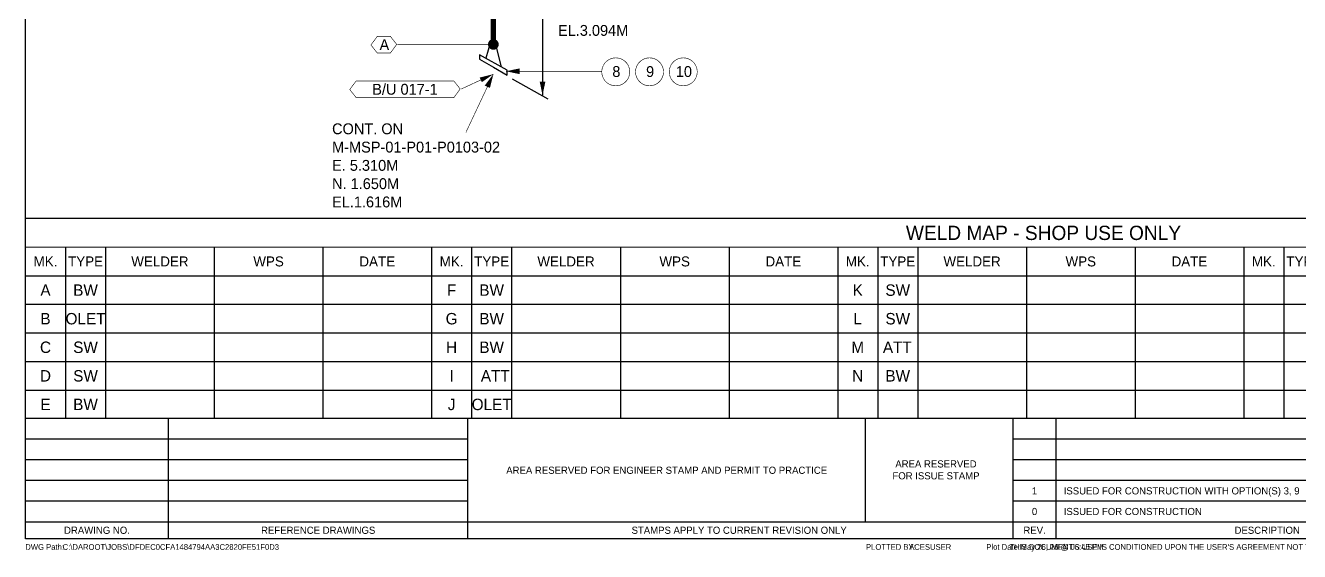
# Model space of a CAD drawing. Extents: x -4 to 431, y -3 to 272.
# Drawn here: x 0 to 222.7, y -2.3 to 89.8 of the extents above; entities that cross this region are included whole.
import ezdxf
from ezdxf.enums import TextEntityAlignment as Align

# ---------------------------------------------------------------- set-up
doc = ezdxf.new("R2010")
doc.units = 0
doc.header["$LTSCALE"] = 10
doc.layers.get('0').update_dxf_attribs({"lineweight": 0})
doc.layers.get('DEFPOINTS').update_dxf_attribs({"color": 9})
for name, color, linetype in [('BOM', 7, 'Continuous'), ('DIMENSION', 40, 'Continuous'), ('INTERNAL', 3, 'Continuous'), ('PIPE', 7, 'Continuous'), ('TEXT2', 3, 'Continuous'), ('Title Block', 255, 'Continuous'), ('TITLE BLOCK-TEXT', 12, 'Continuous'), ('WELDS', 7, 'Continuous')]:
    doc.layers.add(name, color=color, linetype=linetype)
doc.styles.add('framdcn', font='', dxfattribs={"height": 2.5})
doc.styles.add('Scovan Standard', font='', dxfattribs={"height": 2.5})
doc.styles.get("Standard").update_dxf_attribs({"font": ''})
doc.styles.get('framdcn').set_extended_font_data('Franklin Gothic Medium Cond')
doc.styles.get('Scovan Standard').set_extended_font_data('Franklin Gothic Medium Cond')
doc.styles.get('Standard').set_extended_font_data('Franklin Gothic Medium Cond')

# ---------------------------------------------------------------- blocks, each defined once
blk = doc.blocks.new('block1')
at = {"layer": 'TEXT2'}
blk.add_hatch(color=256, dxfattribs=at).paths.add_polyline_path([(0, 0), (-0.6, -2.4), (-1.5, -2)])
at = {"layer": 'TEXT2', "linetype": 'ByBlock', "const_width": 0.1, "flags": 128}
blk.add_lwpolyline([(-4.8, -10.2), (0, 0)], dxfattribs=at)
blk = doc.blocks.new('block2')
at = {"layer": 'TEXT2', "style": 'framdcn'}
for s, p in [('E. 5.310M', (0, 0)), ('N. 1.650M', (0, -3.2)), ('EL.1.616M', (0, -6.4))]:
    blk.add_text(s, height=1.9, dxfattribs=at).set_placement(p)
blk = doc.blocks.new('block3')
at = {"layer": 'TEXT2'}
blk.add_hatch(color=256, dxfattribs=at).paths.add_polyline_path([(0, 0), (2.4, 0.5), (2.4, -0.5)])
at = {"layer": 'TEXT2', "linetype": 'ByBlock', "const_width": 0.1, "flags": 128}
blk.add_lwpolyline([(16.8, 0), (0, 0)], dxfattribs=at)
blk = doc.blocks.new('block26')
at = {"layer": 'TEXT2', "style": 'framdcn'}
for s, p in [('W. 0.580M', (0, 0)), ('N. 0.975M', (0, -3.2)), ('EL.3.094M', (0, -6.4))]:
    blk.add_text(s, height=1.9, dxfattribs=at).set_placement(p)
blk = doc.blocks.new('block27')
at = {"layer": 'PIPE', "linetype": 'ByBlock', "flags": 128}
for points in [[(-0.5, 4.4), (-1.3, 1.6)], [(0.5, 3.8), (-0.5, 4.4)], [(1.4, 0), (0.5, 3.8)], [(-2.4, 2.2), (-2.4, 1.4)], [(2.4, -0.5), (-2.4, 2.2)], [(-2.4, 1.4), (0, 0)], [(0, 0), (2.4, -1.4)], [(2.4, -1.4), (2.4, -0.5)]]:
    blk.add_lwpolyline(points, dxfattribs=at)
at = {"flags": 1}
for tag in ['Tag', 'UCI', 'Pipe Ref', 'Description', 'Key']:
    blk.add_attdef(tag, (0, 0), '', height=1, dxfattribs=at)
blk = doc.blocks.new('block28')
at = {"layer": 'PIPE', "linetype": 'ByBlock', "const_width": 0.95, "flags": 128}
blk.add_lwpolyline([(0, 41.1), (0, 0)], dxfattribs=at)
at = {"flags": 1}
for tag in ['Tag', 'UCI', 'Pipe Ref', 'Description', 'Key']:
    blk.add_attdef(tag, (0, 0), '', height=1, dxfattribs=at)
blk = doc.blocks.new('block47')
at = {"layer": 'WELDS'}
h = blk.add_hatch(color=256, dxfattribs=at)
edge = h.paths.add_edge_path(flags=0)
edge.add_arc((0, 0), 0.95, 0, 360)
at = {"flags": 1}
for tag in ['Tag', 'UCI', 'Pipe Ref', 'Description', 'Key']:
    blk.add_attdef(tag, (0, 0), '', height=1, dxfattribs=at)
blk = doc.blocks.new('tt-sv-iso-db')
at = {"lineweight": 0}
blk.add_line((-421.89, -217.17), (-65.94, -217.17), dxfattribs=at)
for p, q in [((-414.89, -217.17), (-414.89, -247.17)), ((-407.89, -217.17), (-407.89, -247.17)), ((-388.89, -217.17), (-388.89, -247.17)), ((-369.89, -217.17), (-369.89, -247.17)), ((-350.89, -217.17), (-350.89, -247.17)), ((-343.89, -217.17), (-343.89, -247.17)), ((-336.89, -217.17), (-336.89, -247.17)), ((-317.89, -217.17), (-317.89, -247.17)), ((-298.89, -217.17), (-298.89, -247.17)), ((-279.89, -217.17), (-279.89, -247.17)), ((-272.89, -217.17), (-272.89, -247.17)), ((-265.89, -217.17), (-265.89, -247.17)), ((-246.89, -217.17), (-246.89, -247.17)), ((-227.89, -217.17), (-227.89, -247.17)), ((-208.89, -217.17), (-208.89, -247.17)), ((-201.89, -217.17), (-201.89, -247.17)), ((-421.89, -222.17), (-65.94, -222.17)), ((-421.89, -227.17), (-65.94, -227.17)), ((-421.89, -232.17), (-65.94, -232.17)), ((-421.89, -237.17), (-65.94, -237.17)), ((-421.89, -242.17), (-65.94, -242.17))]:
    blk.add_line(p, q)
at = {"color": 255}
blk.add_lwpolyline([(0, -212.17), (-421.89, -212.17)], dxfattribs=at)
at = {"layer": 'BOM', "color": 3, "style": 'framdcn'}
blk.add_text('WELD MAP - SHOP USE ONLY', height=2.5, dxfattribs=at).set_placement((-243.91, -214.67), align=Align.MIDDLE_CENTER)
at = {"layer": 'BOM', "style": 'framdcn'}
for s, p in [('MK.', (-418.39, -219.67)), ('TYPE', (-411.39, -219.67)), ('WELDER', (-398.39, -219.67)), ('WPS', (-379.39, -219.67)), ('DATE', (-360.39, -219.67)), ('MK.', (-347.39, -219.67)), ('TYPE', (-340.39, -219.67)), ('WELDER', (-327.39, -219.67)), ('WPS', (-308.39, -219.67)), ('DATE', (-289.39, -219.67)), ('MK.', (-276.39, -219.67)), ('TYPE', (-269.39, -219.67)), ('WELDER', (-256.39, -219.67)), ('WPS', (-237.39, -219.67)), ('DATE', (-218.39, -219.67)), ('MK.', (-205.39, -219.67)), ('TYPE', (-198.39, -219.67))]:
    blk.add_text(s, height=1.75, dxfattribs=at).set_placement(p, align=Align.MIDDLE_CENTER)
at = {"layer": 'TITLE BLOCK-TEXT', "color": 210, "style": 'Scovan Standard'}
for tag, p in [('CN', (-57.69, -221.76)), ('MOD_NO', (-41.21, -221.76)), ('INSULATION', (-49.45, -229.02)), ('PAINT', (-16.49, -229.02)), ('LN', (-32.97, -236.28)), ('CLIENTDWGNO', (-32.97, -243.54))]:
    blk.add_attdef(tag, text='', height=2, dxfattribs=at).set_placement(p, align=Align.MIDDLE_CENTER)
at = {"layer": 'TITLE BLOCK-TEXT', "color": 210, "lineweight": 30, "flags": 104}
blk.add_attdef('WPS', text='', height=2, dxfattribs=at).set_placement((-16.43, -221.76), align=Align.MIDDLE_CENTER)
blk = doc.blocks.new('PADX-TBD')
at = {"layer": 'DEFPOINTS', "color": 9}
blk.add_line((293.73, 5.9), (293.73, 42.04), dxfattribs=at)
at = {"layer": 'Title Block', "color": 255}
for p, q in [((0, 0), (0, 536.37)), ((843.77, 42.04), (0, 42.04)), ((154.7, 0), (154.7, 42.04)), ((345.33, 0), (345.33, 42.04)), ((0, 5.9), (574.82, 5.9)), ((843.77, 0), (0, 0))]:
    blk.add_line(p, q, dxfattribs=at)
at = {"layer": 'Title Block', "color": 9}
for p, q in [((50, 0), (50, 42.04)), ((360.35, 0), (360.35, 42.04)), ((154.7, 34.81), (0, 34.81)), ((574.82, 34.81), (345.33, 34.81)), ((154.7, 27.58), (0, 27.58)), ((574.82, 27.58), (345.33, 27.58)), ((154.7, 20.35), (0, 20.35)), ((574.82, 20.35), (345.33, 20.35)), ((154.7, 13.13), (0, 13.13)), ((574.82, 13.13), (345.33, 13.13))]:
    blk.add_line(p, q, dxfattribs=at)
at = {"layer": 'DEFPOINTS', "color": 9, "style": 'Scovan Standard'}
blk.add_text('AREA RESERVED FOR ENGINEER STAMP AND PERMIT TO PRACTICE', height=2.5, dxfattribs=at).set_placement((224.21, 23.95), align=Align.MIDDLE_CENTER)
at = {"layer": 'DEFPOINTS', "color": 9, "insert": (336.43, 27.42), "char_height": 2.5, "attachment_point": 3, "style": 'Scovan Standard'}
blk.add_mtext_dynamic_manual_height_columns('\\pxqc;AREA RESERVED FOR ISSUE STAMP', width=36.1208, gutter_width=12.5, heights=[0], dxfattribs=at)
at = {"layer": 'TITLE BLOCK-TEXT', "color": 7, "style": 'Scovan Standard'}
for s, p in [('DRAWING NO.', (25, 2.95)), ('REFERENCE DRAWINGS', (102.35, 2.95)), ('REV.', (352.84, 2.95)), ('DESCRIPTION', (434.19, 2.95))]:
    blk.add_text(s, height=2.5, dxfattribs=at).set_placement(p, align=Align.MIDDLE)
blk.add_text('STAMPS APPLY TO CURRENT REVISION ONLY ', height=2.5, dxfattribs=at).set_placement((250.01, 2.95), align=Align.MIDDLE_CENTER)
at = {"layer": 'TITLE BLOCK-TEXT', "color": 12, "style": 'Scovan Standard'}
for s, p in [('DWG Path:', (-0.06, -2.9)), ('PLOTTED BY:', (293.91, -2.9)), ('Plot Date:', (335.98, -2.9))]:
    blk.add_text(s, height=2, dxfattribs=at).set_placement(p, align=Align.MIDDLE_LEFT)
blk.add_text("THIS DOCUMENT'S USE IS CONDITIONED UPON THE USER'S AGREEMENT NOT TO USE, DISCLOSE OR OTHERWISE DISSEMINATE DOCUMENT, IN WHOLE OR IN PART, FOR ANY PURPOSE EXCEPT AS SPECIFICALLY INTENDED BY SCOVAN INC. ANY PRINTED VERSION OF THIS DOCUMENT IS A COPY AND IS NOT A REPRESENTATION OF THE ORIGINALLY AUTHENTICATED DOCUMENT.", height=2, dxfattribs=at).set_placement((843.77, -2.9), align=Align.MIDDLE_RIGHT)
at = {"layer": 'TITLE BLOCK-TEXT', "color": 12, "style": 'Scovan Standard', "flags": 8}
for tag, p in [('REF_5', (25, 38.42)), ('REV_5', (352.84, 38.42)), ('PROJECT5', (504.32, 38.42)), ('DATE5', (525.83, 38.42)), ('BY5', (542.96, 38.42)), ('CHK5', (555.71, 38.42)), ('PE5', (568.45, 38.42)), ('REF_4', (25, 31.19)), ('REV_4', (352.84, 31.19)), ('PROJECT4', (504.32, 31.19)), ('DATE4', (525.83, 31.19)), ('BY4', (542.96, 31.19)), ('CHK4', (555.71, 31.19)), ('PE4', (568.45, 31.19)), ('REF_3', (25, 23.97)), ('REV_3', (352.84, 23.97)), ('PROJECT3', (504.32, 23.97)), ('DATE3', (525.83, 23.97)), ('BY3', (542.96, 23.97)), ('CHK3', (555.71, 23.97)), ('PE3', (568.45, 23.97)), ('REF_2', (25, 16.74)), ('REV_2', (352.84, 16.74)), ('PROJECT2', (504.32, 16.74)), ('DATE2', (525.83, 16.74)), ('BY2', (542.96, 16.74)), ('CHK2', (555.71, 16.74)), ('PE2', (568.45, 16.74)), ('REF_1', (25, 9.51)), ('REV_1', (352.84, 9.51)), ('PROJECT1', (504.32, 9.51)), ('DATE1', (525.83, 9.51)), ('BY1', (542.96, 9.51)), ('CHK1', (555.71, 9.51)), ('PE1', (568.45, 9.51))]:
    blk.add_attdef(tag, text='', height=2.5, dxfattribs=at).set_placement(p, align=Align.MIDDLE_CENTER)
for tag, height, p in [('REF_5_DESC', 2.5, (52.27, 38.42)), ('REV_5_DESC', 2.5, (363.04, 38.42)), ('REF_4_DESC', 2.5, (52.27, 31.19)), ('REV_4_DESC', 2.5, (363.04, 31.19)), ('REF_3_DESC', 2.5, (52.27, 23.97)), ('REV_3_DESC', 2.5, (363.04, 23.97)), ('REF_2_DESC', 2.5, (52.27, 16.74)), ('REV_2_DESC', 2.5, (363.04, 16.74)), ('REF_1_DESC', 2.5, (52.27, 9.51)), ('REV_1_DESC', 2.5, (363.04, 9.51)), ('PATH', 2, (13, -2.9)), ('USER_PLOTTED', 2, (309, -2.9)), ('PLOT_DATE', 2, (348, -2.9))]:
    blk.add_attdef(tag, text='', height=height, dxfattribs=at).set_placement(p, align=Align.MIDDLE_LEFT)
at = {"layer": 'TITLE BLOCK-TEXT', "color": 12, "style": 'Scovan Standard'}
for tag, p in [('TITLE1', (747.45, 37.28)), ('LSD', (747.45, 31.28)), ('TITLE2', (747.45, 25.28)), ('TITLE3', (747.45, 19.28)), ('CLIENTDRAWINGNO', (686.57, 5.99)), ('RN', (838.5, 5.99))]:
    blk.add_attdef(tag, text='', height=4, dxfattribs=at).set_placement(p, align=Align.MIDDLE_CENTER)
at = {"layer": 'TITLE BLOCK-TEXT', "color": 210, "style": 'Scovan Standard', "flags": 8}
blk.add_attdef('DWGNO', text='', height=4, dxfattribs=at).set_placement((777.51, 5.99), align=Align.MIDDLE_CENTER)

msp = doc.modelspace()

# ---------------------------------------------------------------- hatches: boundary and pattern name
at = {"layer": 'DIMENSION'}
msp.add_hatch(color=256, dxfattribs=at).paths.add_polyline_path([(90.4, 77.6), (89.9, 80), (90.9, 80)])
at = {"layer": 'INTERNAL'}
msp.add_hatch(color=256, dxfattribs=at).paths.add_polyline_path([(81.8, 81.3), (79.8, 79.9), (79.4, 80.7)])

# ---------------------------------------------------------------- linework, layer by layer
at = {"layer": 'DIMENSION', "linetype": 'ByBlock', "flags": 128}
for points in [[(90.4, 122.7), (90.4, 77.6)], [(85.1, 80.5), (91.3, 77)]]:
    msp.add_lwpolyline(points, dxfattribs=at)
at = {"layer": 'INTERNAL', "linetype": 'ByBlock', "const_width": 0.1, "flags": 128}
msp.add_lwpolyline([(76.2, 78.7), (81.8, 81.3)], dxfattribs=at)
msp.add_lwpolyline([(57.8, 77.2), (56.7, 78.6), (57.8, 80.1), (74.9, 80.1), (76, 78.7), (74.9, 77.2)], close=True, dxfattribs=at)
at = {"layer": 'TEXT2', "color": 20, "linetype": 'ByBlock', "const_width": 0.1, "flags": 128}
msp.add_lwpolyline([(61.5, 85), (60.4, 86.4), (61.5, 87.9), (63.8, 87.9), (64.9, 86.5), (63.8, 85)], close=True, dxfattribs=at)
at = {"layer": 'TEXT2', "linetype": 'ByBlock', "const_width": 0.1, "flags": 128}
msp.add_lwpolyline([(65, 86.5), (81.8, 86.5)], dxfattribs=at)
for points in [[(105.61, 81.27), (105.5, 80.86), (105.32, 80.48), (105.08, 80.13), (104.77, 79.82), (104.42, 79.58), (104.04, 79.4), (103.63, 79.29), (103.2, 79.25), (102.77, 79.29), (102.36, 79.4), (101.97, 79.58), (101.63, 79.82), (101.32, 80.13), (101.08, 80.48), (100.9, 80.86), (100.79, 81.27), (100.75, 81.7), (100.79, 82.13), (100.9, 82.54), (101.08, 82.92), (101.32, 83.27), (101.63, 83.58), (101.97, 83.82), (102.36, 84), (102.77, 84.11), (103.2, 84.15), (103.63, 84.11), (104.04, 84), (104.42, 83.82), (104.77, 83.58), (105.08, 83.27), (105.32, 82.92), (105.5, 82.54), (105.61, 82.13), (105.65, 81.7)], [(111.51, 81.27), (111.4, 80.86), (111.22, 80.48), (110.98, 80.13), (110.67, 79.82), (110.33, 79.58), (109.94, 79.4), (109.53, 79.29), (109.1, 79.25), (108.67, 79.29), (108.26, 79.4), (107.88, 79.58), (107.53, 79.82), (107.22, 80.13), (106.98, 80.48), (106.8, 80.86), (106.69, 81.27), (106.65, 81.7), (106.69, 82.13), (106.8, 82.54), (106.98, 82.92), (107.22, 83.27), (107.53, 83.58), (107.88, 83.82), (108.26, 84), (108.67, 84.11), (109.1, 84.15), (109.53, 84.11), (109.94, 84), (110.33, 83.82), (110.67, 83.58), (110.98, 83.27), (111.22, 82.92), (111.4, 82.54), (111.51, 82.13), (111.55, 81.7)], [(117.41, 81.27), (117.3, 80.86), (117.12, 80.48), (116.88, 80.13), (116.57, 79.82), (116.22, 79.58), (115.84, 79.4), (115.43, 79.29), (115, 79.25), (114.57, 79.29), (114.16, 79.4), (113.78, 79.58), (113.43, 79.82), (113.12, 80.13), (112.88, 80.48), (112.7, 80.86), (112.59, 81.27), (112.55, 81.7), (112.59, 82.13), (112.7, 82.54), (112.88, 82.92), (113.12, 83.27), (113.43, 83.58), (113.78, 83.82), (114.16, 84), (114.57, 84.11), (115, 84.15), (115.43, 84.11), (115.84, 84), (116.22, 83.82), (116.57, 83.58), (116.88, 83.27), (117.12, 82.92), (117.3, 82.54), (117.41, 82.13), (117.45, 81.7)]]:
    msp.add_lwpolyline(points, close=True, dxfattribs=at)

# ---------------------------------------------------------------- block references
ref = msp.add_blockref('PADX-TBD', (0, 0), dxfattribs=dict(xscale=0.5, yscale=0.5, zscale=0.5))
ref.add_attrib('REV_1', '0', dxfattribs={"layer": 'TITLE BLOCK-TEXT', "color": 12, "height": 1.25, "style": 'Scovan Standard'}).set_placement((176.42, 4.76), align=Align.MIDDLE_CENTER)
ref.add_attrib('REV_1_DESC', 'ISSUED FOR CONSTRUCTION', dxfattribs={"layer": 'TITLE BLOCK-TEXT', "color": 12, "height": 1.25, "style": 'Scovan Standard'}).set_placement((181.52, 4.76), align=Align.MIDDLE_LEFT)
ref.add_attrib('REV_2', '1', dxfattribs={"layer": 'TITLE BLOCK-TEXT', "color": 12, "height": 1.25, "style": 'Scovan Standard'}).set_placement((176.42, 8.37), align=Align.MIDDLE_CENTER)
ref.add_attrib('REV_2_DESC', 'ISSUED FOR CONSTRUCTION WITH OPTION(S) 3, 9', dxfattribs={"layer": 'TITLE BLOCK-TEXT', "color": 12, "height": 1.25, "style": 'Scovan Standard'}).set_placement((181.52, 8.37), align=Align.MIDDLE_LEFT)
ref.add_attrib('PATH', 'C:\\DAROOT\\JOBS\\DFDEC0CFA1484794AA3C2820FE51F0D3', dxfattribs={"layer": 'TITLE BLOCK-TEXT', "color": 12, "height": 1, "style": 'Scovan Standard'}).set_placement((6.5, -1.45), align=Align.MIDDLE_LEFT)
ref.add_attrib('USER_PLOTTED', 'ACESUSER', dxfattribs={"layer": 'TITLE BLOCK-TEXT', "color": 12, "height": 1, "style": 'Scovan Standard'}).set_placement((154.5, -1.45), align=Align.MIDDLE_LEFT)
ref.add_attrib('PLOT_DATE', 'May 26, 26 @ 06:45 PM', dxfattribs={"layer": 'TITLE BLOCK-TEXT', "color": 12, "height": 1, "style": 'Scovan Standard'}).set_placement((174, -1.45), align=Align.MIDDLE_LEFT)
at = {"layer": 'BOM'}
msp.add_blockref('tt-sv-iso-db', (421.89, 268.19), dxfattribs=at)
at = {"layer": 'PIPE'}
for name, p in [('block28', (81.8, 86.5)), ('block27', (81.8, 82.5))]:
    msp.add_blockref(name, p, dxfattribs=at)
at = {"layer": 'TEXT2'}
for name, p in [('block26', (93.1, 94.4)), ('block1', (81.8, 81.3)), ('block3', (84, 81.8)), ('block2', (53.6, 64.38))]:
    msp.add_blockref(name, p, dxfattribs=at)
at = {"layer": 'WELDS'}
msp.add_blockref('block47', (81.8, 86.5), dxfattribs=at)

# ---------------------------------------------------------------- texts
at = {"style": 'framdcn'}
for p in [(152.43, 32.5), (82.14, 27.5)]:
    msp.add_text('ATT', height=2, dxfattribs=at).set_placement(p, align=Align.CENTER)
at = {"layer": 'BOM', "color": 0, "style": 'framdcn'}
for s, p in [('A', (3.5, 42.5)), ('BW', (10.5, 42.5)), ('F', (74.5, 42.5)), ('BW', (81.5, 42.5)), ('K', (145.5, 42.5)), ('SW', (152.5, 42.5)), ('B', (3.5, 37.5)), ('OLET', (10.5, 37.5)), ('G', (74.5, 37.5)), ('BW', (81.5, 37.5)), ('L', (145.5, 37.5)), ('SW', (152.5, 37.5)), ('C', (3.5, 32.5)), ('SW', (10.5, 32.5)), ('H', (74.5, 32.5)), ('BW', (81.5, 32.5)), ('M', (145.5, 32.5)), ('D', (3.5, 27.5)), ('SW', (10.5, 27.5)), ('I', (74.5, 27.5)), ('N', (145.5, 27.5)), ('BW', (152.5, 27.5)), ('OLET', (81.5, 22.5)), ('E', (3.5, 22.5)), ('BW', (10.5, 22.5)), ('J', (74.5, 22.5))]:
    msp.add_text(s, height=2, dxfattribs=at).set_placement(p, align=Align.CENTER)
at = {"layer": 'INTERNAL', "style": 'framdcn'}
msp.add_text('B/U 017-1', height=1.9, dxfattribs=at).set_placement((66.35, 78.65), align=Align.MIDDLE_CENTER)
at = {"layer": 'TEXT2', "style": 'framdcn'}
for s, p in [('A', (61.9, 85.5)), ('8', (102.6, 80.8)), ('9', (108.5, 80.8)), ('10', (113.7, 80.8)), ('CONT. ON', (53.6, 70.78)), ('M-MSP-01-P01-P0103-02', (53.6, 67.58))]:
    msp.add_text(s, height=1.9, dxfattribs=at).set_placement(p)

doc.saveas('drawing.dxf')
